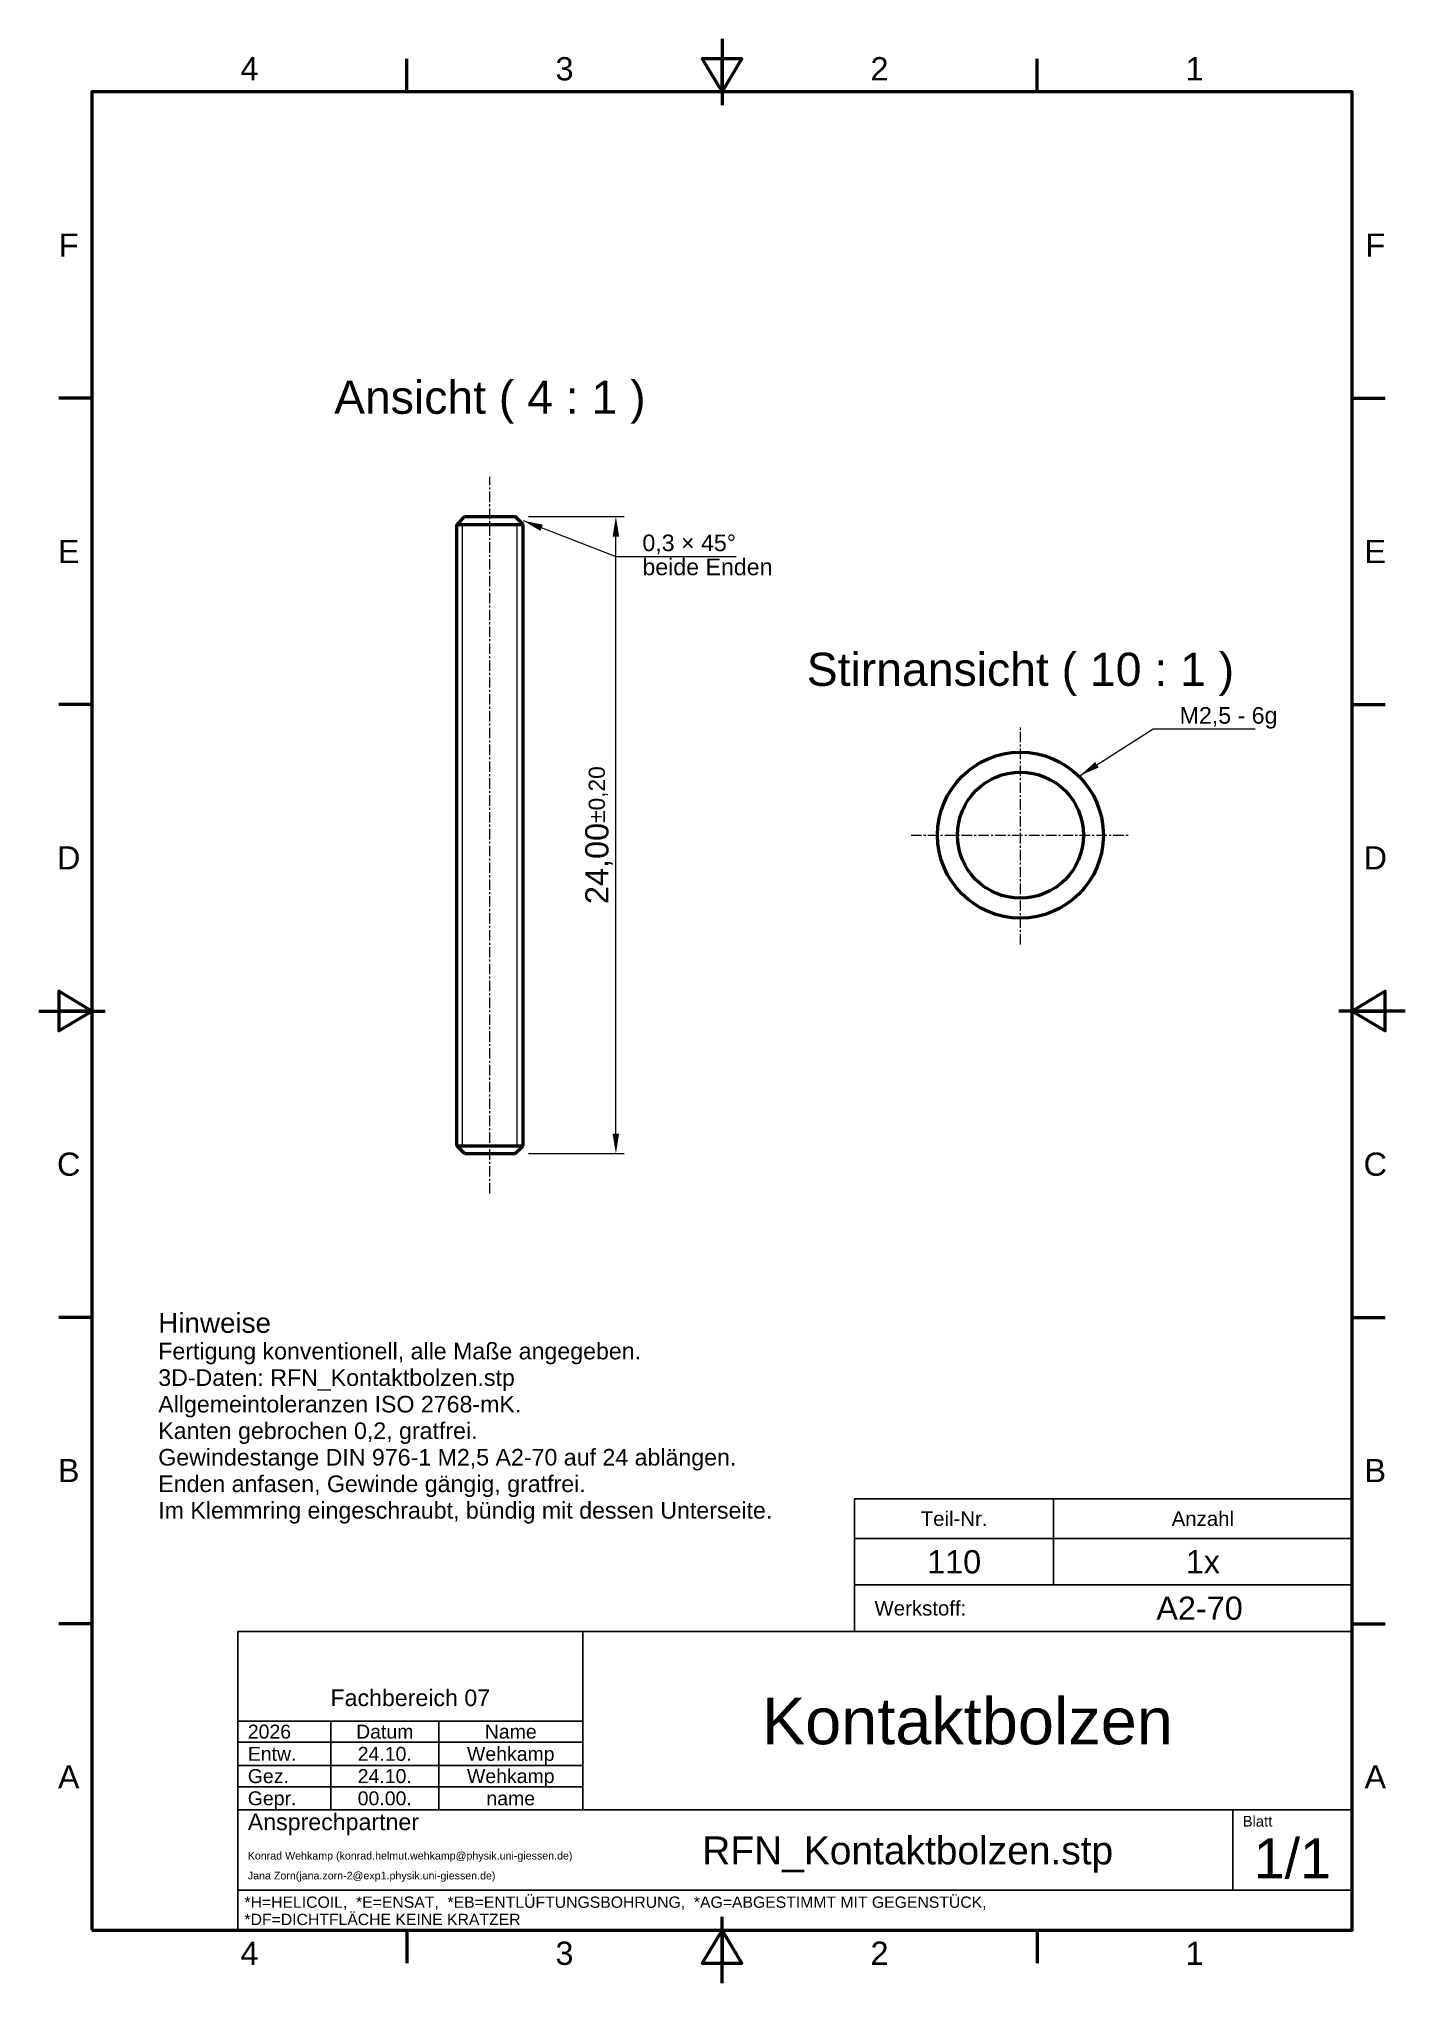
# Model space of a CAD drawing. Header units: millimetres. Extents: x 2 to 208, y 2 to 295.
import ezdxf
from ezdxf.enums import TextEntityAlignment as Align

# ---------------------------------------------------------------- set-up
doc = ezdxf.new("R2010")
doc.units = ezdxf.units.MM
doc.linetypes.add('CENTER2', pattern=[2.541, 1.587, -0.318, 0.318, -0.318])
for name, color, linetype, lineweight in [('BEMASSUNG', 7, 'Continuous', 18), ('GEWINDE', 7, 'Continuous', 18), ('MITTELLINIE', 7, 'CENTER2', 18), ('RAHMEN', 7, 'Continuous', 50), ('SCHRIFTFELD', 7, 'Continuous', 25), ('SICHTKANTE', 7, 'Continuous', 50), ('TEXT', 7, 'Continuous', 18)]:
    doc.layers.add(name, color=color, linetype=linetype, lineweight=lineweight)
doc.styles.add('ISO', font='arial.ttf')
doc.dimstyles.new('RFN', dxfattribs={"dimtxt": 3.5, "dimasz": 3, "dimexe": 1.25, "dimexo": 0.8, "dimgap": 0.8, "dimtad": 1, "dimzin": 0, "dimtxsty": 'ISO', "dimcen": 0, "dimclrd": 7, "dimclre": 7, "dimclrt": 7, "dimadec": 1, "dimazin": 3, "dimtfac": 1, "dimtmove": 0, "dimatfit": 3, "dimtolj": 1, "dimtzin": 0, "dimlwd": 18, "dimlwe": 18})

msp = doc.modelspace()

# ---------------------------------------------------------------- linework, layer by layer
at = {"layer": 'BEMASSUNG'}
for p, q in [((92, 217), (107.125, 217)), ((173, 191), (185.375, 191))]:
    msp.add_line(p, q, dxfattribs=at)
at = {"layer": 'GEWINDE'}
for p, q in [((65.88, 128.2), (65.88, 221.8)), ((74.12, 128.2), (74.12, 221.8))]:
    msp.add_line(p, q, dxfattribs=at)
msp.add_arc((150, 175), 12.5, 10, 280, dxfattribs=at)
at = {"layer": 'MITTELLINIE'}
for p, q in [((70, 121), (70, 229)), ((150, 158.5), (150, 191.5)), ((133.5, 175), (166.5, 175))]:
    msp.add_line(p, q, dxfattribs=at)
at = {"layer": 'RAHMEN'}
for p, q in [((105, 295), (105, 285)), ((57.5, 287), (57.5, 292)), ((105, 287), (105, 292)), ((152.5, 287), (152.5, 292)), ((10, 240.833), (5, 240.833)), ((200, 240.833), (205, 240.833)), ((10, 194.667), (5, 194.667)), ((200, 194.667), (205, 194.667)), ((2, 148.5), (12, 148.5)), ((10, 148.5), (5, 148.5)), ((208, 148.5), (198, 148.5)), ((200, 148.5), (205, 148.5)), ((10, 102.333), (5, 102.333)), ((200, 102.333), (205, 102.333)), ((10, 56.167), (5, 56.167)), ((200, 56.167), (205, 56.167)), ((105, 2), (105, 12)), ((57.5, 10), (57.5, 5)), ((105, 10), (105, 5)), ((152.5, 10), (152.5, 5))]:
    msp.add_line(p, q, dxfattribs=at)
for points in [[(105, 287), (108, 292), (102, 292)], [(10, 10), (200, 10), (200, 287), (10, 287)], [(10, 148.5), (5, 151.5), (5, 145.5)], [(200, 148.5), (205, 145.5), (205, 151.5)], [(105, 10), (102, 5), (108, 5)]]:
    msp.add_lwpolyline(points, close=True, dxfattribs=at)
at = {"layer": 'SCHRIFTFELD'}
for p, q in [((125, 75), (200, 75)), ((125, 75), (125, 55)), ((155, 75), (155, 62)), ((125, 69), (200, 69)), ((125, 62), (200, 62)), ((84, 55), (84, 28.1)), ((32, 41.5), (84, 41.5)), ((46, 41.5), (46, 28.1)), ((62.3, 41.5), (62.3, 28.1)), ((32, 38.3), (84, 38.3)), ((32, 34.8), (84, 34.8)), ((32, 31.6), (84, 31.6)), ((32, 28.1), (200, 28.1)), ((182, 28.1), (182, 16)), ((32, 16), (200, 16))]:
    msp.add_line(p, q, dxfattribs=at)
msp.add_lwpolyline([(32, 10), (200, 10), (200, 55), (32, 55)], close=True, dxfattribs=at)
at = {"layer": 'SICHTKANTE'}
for p, q in [((66.2, 223), (65, 221.8)), ((75, 221.8), (73.8, 223)), ((65, 128.2), (65, 221.8)), ((75, 128.2), (75, 221.8)), ((66.2, 127), (65, 128.2)), ((73.8, 127), (75, 128.2))]:
    msp.add_line(p, q, dxfattribs=at)
for points in [[(66.2, 223), (66.228, 223), (66.256, 223), (66.283, 223), (66.342, 223), (66.424, 223), (66.506, 223), (66.595, 223), (66.727, 223), (66.859, 223), (66.991, 223), (67.154, 223), (67.33, 223), (67.505, 223), (67.691, 223), (67.901, 223), (68.111, 223), (68.321, 223), (68.552, 223), (68.786, 223), (69.021, 223), (69.26, 223), (69.507, 223), (69.753, 223), (70, 223), (70.247, 223), (70.493, 223), (70.74, 223), (70.979, 223), (71.214, 223), (71.448, 223), (71.679, 223), (71.889, 223), (72.099, 223), (72.309, 223), (72.495, 223), (72.67, 223), (72.846, 223), (73.009, 223), (73.141, 223), (73.273, 223), (73.405, 223), (73.494, 223), (73.576, 223), (73.658, 223), (73.717, 223), (73.744, 223), (73.772, 223), (73.8, 223)], [(65, 221.8), (65.037, 221.8), (65.073, 221.8), (65.11, 221.8), (65.187, 221.8), (65.295, 221.8), (65.403, 221.8), (65.52, 221.8), (65.694, 221.8), (65.867, 221.8), (66.041, 221.8), (66.256, 221.8), (66.487, 221.8), (66.718, 221.8), (66.962, 221.8), (67.238, 221.8), (67.515, 221.8), (67.791, 221.8), (68.095, 221.8), (68.403, 221.8), (68.711, 221.8), (69.026, 221.8), (69.351, 221.8), (69.675, 221.8), (70, 221.8), (70.325, 221.8), (70.649, 221.8), (70.974, 221.8), (71.289, 221.8), (71.597, 221.8), (71.905, 221.8), (72.209, 221.8), (72.485, 221.8), (72.762, 221.8), (73.038, 221.8), (73.282, 221.8), (73.513, 221.8), (73.744, 221.8), (73.959, 221.8), (74.133, 221.8), (74.306, 221.8), (74.48, 221.8), (74.597, 221.8), (74.705, 221.8), (74.813, 221.8), (74.89, 221.8), (74.927, 221.8), (74.963, 221.8), (75, 221.8)], [(65, 128.2), (65.037, 128.2), (65.073, 128.2), (65.11, 128.2), (65.187, 128.2), (65.295, 128.2), (65.403, 128.2), (65.52, 128.2), (65.694, 128.2), (65.867, 128.2), (66.041, 128.2), (66.256, 128.2), (66.487, 128.2), (66.718, 128.2), (66.962, 128.2), (67.238, 128.2), (67.515, 128.2), (67.791, 128.2), (68.095, 128.2), (68.403, 128.2), (68.711, 128.2), (69.026, 128.2), (69.351, 128.2), (69.675, 128.2), (70, 128.2), (70.325, 128.2), (70.649, 128.2), (70.974, 128.2), (71.289, 128.2), (71.597, 128.2), (71.905, 128.2), (72.209, 128.2), (72.485, 128.2), (72.762, 128.2), (73.038, 128.2), (73.282, 128.2), (73.513, 128.2), (73.744, 128.2), (73.959, 128.2), (74.133, 128.2), (74.306, 128.2), (74.48, 128.2), (74.597, 128.2), (74.705, 128.2), (74.813, 128.2), (74.89, 128.2), (74.927, 128.2), (74.963, 128.2), (75, 128.2)], [(66.2, 127), (66.228, 127), (66.256, 127), (66.283, 127), (66.342, 127), (66.424, 127), (66.506, 127), (66.595, 127), (66.727, 127), (66.859, 127), (66.991, 127), (67.154, 127), (67.33, 127), (67.505, 127), (67.691, 127), (67.901, 127), (68.111, 127), (68.321, 127), (68.552, 127), (68.786, 127), (69.021, 127), (69.26, 127), (69.507, 127), (69.753, 127), (70, 127), (70.247, 127), (70.493, 127), (70.74, 127), (70.979, 127), (71.214, 127), (71.448, 127), (71.679, 127), (71.889, 127), (72.099, 127), (72.309, 127), (72.495, 127), (72.67, 127), (72.846, 127), (73.009, 127), (73.141, 127), (73.273, 127), (73.405, 127), (73.494, 127), (73.576, 127), (73.658, 127), (73.717, 127), (73.744, 127), (73.772, 127), (73.8, 127)]]:
    msp.add_lwpolyline(points, dxfattribs=at)
for radius in [12.5, 9.5]:
    msp.add_circle((150, 175), radius, dxfattribs=at)

# ---------------------------------------------------------------- texts
at = {"layer": 'RAHMEN', "style": 'ISO'}
for s, p in [('4', (33.75, 290.5)), ('3', (81.25, 290.5)), ('2', (128.75, 290.5)), ('1', (176.25, 290.5)), ('F', (6.5, 263.917)), ('F', (203.5, 263.917)), ('E', (6.5, 217.75)), ('E', (203.5, 217.75)), ('D', (6.5, 171.583)), ('D', (203.5, 171.583)), ('C', (6.5, 125.417)), ('C', (203.5, 125.417)), ('B', (6.5, 79.25)), ('B', (203.5, 79.25)), ('A', (6.5, 33.083)), ('A', (203.5, 33.083)), ('4', (33.75, 6.5)), ('3', (81.25, 6.5)), ('2', (128.75, 6.5)), ('1', (176.25, 6.5))]:
    msp.add_text(s, height=3.5, dxfattribs=at).set_placement(p, align=Align.MIDDLE_CENTER)
at = {"layer": 'SCHRIFTFELD', "style": 'ISO'}
for s, height, p in [('Teil-Nr.', 2.2, (140, 72)), ('Anzahl', 2.2, (177.5, 72)), ('Fachbereich 07', 2.5, (58, 45))]:
    msp.add_text(s, height=height, dxfattribs=at).set_placement(p, align=Align.MIDDLE_CENTER)
for s, height, p in [('Werkstoff:', 2.2, (128, 58.5)), ('Ansprechpartner', 2.5, (33.5, 26.3)), ('Blatt', 1.6, (183.5, 26.4))]:
    msp.add_text(s, height=height, dxfattribs=at).set_placement(p, align=Align.MIDDLE_LEFT)
at = {"layer": 'SCHRIFTFELD', "color": 8, "style": 'ISO'}
for s, p in [('*H=HELICOIL,  *E=ENSAT,  *EB=ENTLÜFTUNGSBOHRUNG,  *AG=ABGESTIMMT MIT GEGENSTÜCK,', (33, 14.2)), ('*DF=DICHTFLÄCHE KEINE KRATZER', (33, 11.6))]:
    msp.add_text(s, height=1.7, dxfattribs=at).set_placement(p, align=Align.MIDDLE_LEFT)
at = {"layer": 'TEXT', "style": 'ISO'}
for s, height, p in [('Ansicht ( 4 : 1 )', 5, (70, 241)), ('Stirnansicht ( 10 : 1 )', 5, (150, 200)), ('Datum', 2.1, (54.15, 39.9)), ('Name', 2.1, (73.15, 39.9))]:
    msp.add_text(s, height=height, dxfattribs=at).set_placement(p, align=Align.MIDDLE_CENTER)
for s, height, p in [('0,3 × 45°', 2.5, (93, 217.8)), ('beide Enden', 2.5, (93, 214.175)), ('M2,5 - 6g', 2.5, (174, 191.8)), ('Hinweise', 3, (20, 100)), ('Fertigung konventionell, alle Maße angegeben.', 2.5, (20, 96)), ('3D-Daten: RFN_Kontaktbolzen.stp', 2.5, (20, 92)), ('Allgemeintoleranzen ISO 2768-mK.', 2.5, (20, 88)), ('Kanten gebrochen 0,2, gratfrei.', 2.5, (20, 84)), ('Gewindestange DIN 976-1 M2,5 A2-70 auf 24 ablängen.', 2.5, (20, 80)), ('Enden anfasen, Gewinde gängig, gratfrei.', 2.5, (20, 76)), ('Im Klemmring eingeschraubt, bündig mit dessen Unterseite.', 2.5, (20, 72))]:
    msp.add_text(s, height=height, dxfattribs=at).set_placement(p)
at = {"layer": 'TEXT', "color": 5, "style": 'ISO'}
for s, height, p in [('110', 3.5, (140, 65.5)), ('1x', 3.5, (177.5, 65.5)), ('A2-70', 3.5, (177, 58.5)), ('Kontaktbolzen', 7, (142, 41.5)), ('24.10.', 2.1, (54.15, 36.55)), ('Wehkamp', 2.1, (73.15, 36.55)), ('24.10.', 2.1, (54.15, 33.2)), ('Wehkamp', 2.1, (73.15, 33.2)), ('00.00.', 2.1, (54.15, 29.85)), ('name', 2.1, (73.15, 29.85)), ('RFN_Kontaktbolzen.stp', 4.2, (133, 22)), ('1/1', 6, (191, 20.8))]:
    msp.add_text(s, height=height, dxfattribs=at).set_placement(p, align=Align.MIDDLE_CENTER)
msp.add_text('2026', height=2.1, dxfattribs=at).set_placement((33.5, 39.9), align=Align.MIDDLE_LEFT)
at = {"layer": 'TEXT', "style": 'ISO'}
for s, height, p in [('Entw.', 2.1, (33.5, 36.55)), ('Gez.', 2.1, (33.5, 33.2)), ('Gepr.', 2.1, (33.5, 29.85)), ('Konrad Wehkamp (konrad.helmut.wehkamp@physik.uni-giessen.de)', 1.15, (33.5, 21.2)), ('Jana Zorn(jana.zorn-2@exp1.physik.uni-giessen.de)', 1.15, (33.5, 18.2))]:
    msp.add_text(s, height=height, dxfattribs=at).set_placement(p, align=Align.MIDDLE_LEFT)

# ---------------------------------------------------------------- dimensions: what is measured, and where the dimension line sits
at = {"layer": 'BEMASSUNG'}
msp.add_linear_dim(base=(89, 127), p1=(75, 127), p2=(75, 223), angle=90, dimstyle='RFN', override={"dimlfac": 0.25, "dimtol": 1, "dimtp": 0.2, "dimtm": 0.2, "dimtfac": 0.7}, dxfattribs=at).render()

# ---------------------------------------------------------------- leaders
for points in [[(75, 222.4), (89, 217), (92, 217)], [(159, 184), (170, 191), (173, 191)]]:
    msp.add_leader(points, dimstyle='RFN', dxfattribs=at)

doc.saveas('drawing.dxf')
